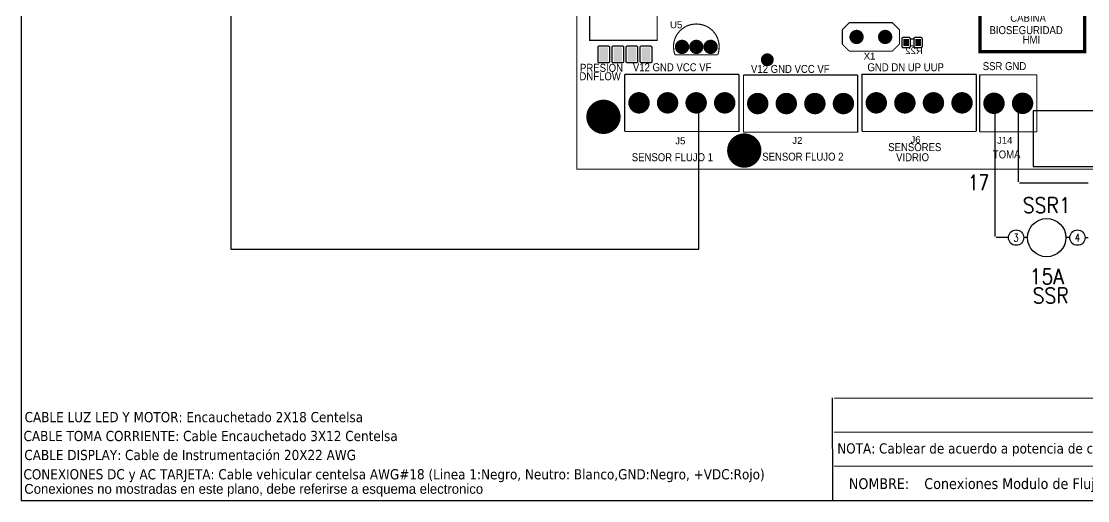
# Model space of a CAD drawing. Header units: inches. Extents: x 15 to 148, y 10 to 111.
# Drawn here: x 126.91 to 139.95, y 94.57 to 100.44 of the extents above; entities that cross this region are included whole.
import ezdxf
from ezdxf.enums import TextEntityAlignment as Align

# ---------------------------------------------------------------- set-up
doc = ezdxf.new("R2010")
doc.units = ezdxf.units.IN
doc.header["$MEASUREMENT"] = 0
doc.linetypes.add('CENTERX2', pattern=[20.32, 12.7, -2.54, 2.54, -2.54])
for name, color, linetype in [('BLK_12AWG', 7, 'Continuous'), ('DESC', 250, 'Continuous'), ('SYMS', 7, 'Continuous'), ('TAGS', 250, 'Continuous'), ('TERMS', 250, 'Continuous'), ('WIREFIXED', 160, 'Continuous')]:
    doc.layers.add(name, color=color, linetype=linetype)
doc.styles.add('SLDTEXTSTYLE0', font='tahoma.ttf')
doc.styles.add('WD', font='romans.shx')

# ---------------------------------------------------------------- blocks, each defined once
blk = doc.blocks.new('RPAD')
blk.add_trace([(-0.5, -0.5), (-0.5, 0.5), (0.5, -0.5), (0.5, 0.5)])
blk = doc.blocks.new('EPAD')
at = {"const_width": 0.5}
blk.add_lwpolyline([(-0.25, 0, 1), (0.25, 0, 1)], format="xyb", close=True, dxfattribs=at)
blk = doc.blocks.new('CBA2Board')
for points, const_width in [([(154.6751, 100.9212), (162.5311, 100.9212), (162.5311, 105.055), (154.6751, 105.055), (154.6751, 100.9212)], 0.008), ([(154.6751, 100.9212), (162.5311, 100.9212), (162.5311, 105.055), (154.6751, 105.055), (154.6751, 100.9212)], 0.008), ([(154.6751, 100.9212), (162.5311, 100.9212), (162.5311, 105.055), (154.6751, 105.055), (154.6751, 100.9212)], 0.008), ([(154.7647, 101.8226), (155.2371, 101.8226), (155.2371, 102.295), (154.7647, 102.295), (154.7647, 101.8226)], 0.008), ([(154.7647, 101.8226), (155.2371, 101.8226), (155.2371, 102.295), (154.7647, 102.295), (154.7647, 101.8226)], 0.008), ([(154.7647, 101.8226), (155.2371, 101.8226), (155.2371, 102.295), (154.7647, 102.295), (154.7647, 101.8226)], 0.008), ([(157.4961, 101.744), (158.2283, 101.744), (158.2283, 102.0393), (157.4961, 102.0393), (157.4961, 101.744)], 0.023), ([(157.4961, 101.744), (158.2283, 101.744), (158.2283, 102.0393), (157.4961, 102.0393), (157.4961, 101.744)], 0.023), ([(157.4961, 101.744), (158.2283, 101.744), (158.2283, 102.0393), (157.4961, 102.0393), (157.4961, 101.744)], 0.023), ([(155.3509, 101.7768), (155.3517, 101.7934), (155.3541, 101.8095), (155.358, 101.825), (155.3633, 101.8398), (155.3699, 101.8538), (155.3778, 101.867), (155.3972, 101.8906), (155.4207, 101.9099), (155.4339, 101.9178), (155.4479, 101.9245), (155.4627, 101.9297), (155.4782, 101.9336), (155.4943, 101.936), (155.5109, 101.9368)], 0.008), ([(155.3509, 101.7768), (155.3517, 101.7934), (155.3541, 101.8095), (155.358, 101.825), (155.3633, 101.8398), (155.3699, 101.8538), (155.3778, 101.867), (155.3972, 101.8906), (155.4207, 101.9099), (155.4339, 101.9178), (155.4479, 101.9245), (155.4627, 101.9297), (155.4782, 101.9336), (155.4943, 101.936), (155.5109, 101.9368)], 0.008), ([(155.3509, 101.7768), (155.3517, 101.7934), (155.3541, 101.8095), (155.358, 101.825), (155.3633, 101.8398), (155.3699, 101.8538), (155.3778, 101.867), (155.3972, 101.8906), (155.4207, 101.9099), (155.4339, 101.9178), (155.4479, 101.9245), (155.4627, 101.9297), (155.4782, 101.9336), (155.4943, 101.936), (155.5109, 101.9368)], 0.008), ([(155.6709, 101.7768), (155.6701, 101.7934), (155.6677, 101.8095), (155.6639, 101.825), (155.6586, 101.8398), (155.6519, 101.8538), (155.644, 101.867), (155.6247, 101.8906), (155.6011, 101.9099), (155.5879, 101.9178), (155.5739, 101.9245), (155.5591, 101.9297), (155.5436, 101.9336), (155.5275, 101.936), (155.5109, 101.9368)], 0.008), ([(155.6709, 101.7768), (155.6701, 101.7934), (155.6677, 101.8095), (155.6639, 101.825), (155.6586, 101.8398), (155.6519, 101.8538), (155.644, 101.867), (155.6247, 101.8906), (155.6011, 101.9099), (155.5879, 101.9178), (155.5739, 101.9245), (155.5591, 101.9297), (155.5436, 101.9336), (155.5275, 101.936), (155.5109, 101.9368)], 0.008), ([(155.6709, 101.7768), (155.6701, 101.7934), (155.6677, 101.8095), (155.6639, 101.825), (155.6586, 101.8398), (155.6519, 101.8538), (155.644, 101.867), (155.6247, 101.8906), (155.6011, 101.9099), (155.5879, 101.9178), (155.5739, 101.9245), (155.5591, 101.9297), (155.5436, 101.9336), (155.5275, 101.936), (155.5109, 101.9368)], 0.008), ([(156.8825, 101.7463), (156.5825, 101.7463), (156.5325, 101.7963), (156.5325, 101.8963), (156.5825, 101.9463), (156.8825, 101.9463), (156.9325, 101.8963), (156.9325, 101.7963), (156.8825, 101.7463)], 0.008), ([(156.8825, 101.7463), (156.5825, 101.7463), (156.5325, 101.7963), (156.5325, 101.8963), (156.5825, 101.9463), (156.8825, 101.9463), (156.9325, 101.8963), (156.9325, 101.7963), (156.8825, 101.7463)], 0.008), ([(156.8825, 101.7463), (156.5825, 101.7463), (156.5325, 101.7963), (156.5325, 101.8963), (156.5825, 101.9463), (156.8825, 101.9463), (156.9325, 101.8963), (156.9325, 101.7963), (156.8825, 101.7463)], 0.008), ([(157.008, 101.832), (157.036, 101.832)], 0.008), ([(157.008, 101.832), (157.036, 101.832)], 0.008), ([(157.008, 101.832), (157.036, 101.832)], 0.008), ([(155.3509, 101.7768), (155.3537, 101.7478), (155.3609, 101.7218)], 0.008), ([(155.3509, 101.7768), (155.3537, 101.7478), (155.3609, 101.7218)], 0.008), ([(155.3509, 101.7768), (155.3537, 101.7478), (155.3609, 101.7218)], 0.008), ([(155.6709, 101.7768), (155.6682, 101.7478), (155.6609, 101.7218)], 0.008), ([(155.6709, 101.7768), (155.6682, 101.7478), (155.6609, 101.7218)], 0.008), ([(155.6709, 101.7768), (155.6682, 101.7478), (155.6609, 101.7218)], 0.008), ([(157.008, 101.784), (157.035, 101.784)], 0.008), ([(157.008, 101.784), (157.035, 101.784)], 0.008), ([(157.008, 101.784), (157.035, 101.784)], 0.008), ([(155.3609, 101.7218), (155.6609, 101.7218)], 0.008), ([(155.3609, 101.7218), (155.6609, 101.7218)], 0.008), ([(155.3609, 101.7218), (155.6609, 101.7218)], 0.008), ([(155.0097, 101.5851), (155.0097, 101.1851)], 0.008), ([(155.8097, 101.5851), (155.8097, 101.1851), (155.0097, 101.1851)], 0.008), ([(155.0097, 101.5851), (155.8097, 101.5851)], 0.008), ([(155.0097, 101.5851), (155.0097, 101.1851)], 0.008), ([(155.8097, 101.5851), (155.8097, 101.1851), (155.0097, 101.1851)], 0.008), ([(155.0097, 101.5851), (155.8097, 101.5851)], 0.008), ([(155.0097, 101.5851), (155.0097, 101.1851)], 0.008), ([(155.8097, 101.5851), (155.8097, 101.1851), (155.0097, 101.1851)], 0.008), ([(155.0097, 101.5851), (155.8097, 101.5851)], 0.008), ([(156.6707, 101.1851), (156.6707, 101.5851), (157.4707, 101.5851)], 0.008), ([(156.6707, 101.1851), (156.6707, 101.5851), (157.4707, 101.5851)], 0.008), ([(156.6707, 101.1851), (156.6707, 101.5851), (157.4707, 101.5851)], 0.008), ([(157.4707, 101.1851), (157.4707, 101.5851)], 0.008), ([(157.4707, 101.1851), (157.4707, 101.5851)], 0.008), ([(157.4707, 101.1851), (157.4707, 101.5851)], 0.008), ([(155.8407, 101.5801), (155.8407, 101.1801)], 0.008), ([(156.6407, 101.5801), (156.6407, 101.1801), (155.8407, 101.1801)], 0.008), ([(155.8407, 101.5801), (156.6407, 101.5801)], 0.008), ([(155.8407, 101.5801), (155.8407, 101.1801)], 0.008), ([(156.6407, 101.5801), (156.6407, 101.1801), (155.8407, 101.1801)], 0.008), ([(155.8407, 101.5801), (156.6407, 101.5801)], 0.008), ([(155.8407, 101.5801), (155.8407, 101.1801)], 0.008), ([(156.6407, 101.5801), (156.6407, 101.1801), (155.8407, 101.1801)], 0.008), ([(155.8407, 101.5801), (156.6407, 101.5801)], 0.008), ([(157.4945, 101.5818), (157.4945, 101.1818)], 0.008), ([(157.4945, 101.5818), (157.8945, 101.5818)], 0.008), ([(157.4945, 101.5818), (157.4945, 101.1818)], 0.008), ([(157.4945, 101.5818), (157.8945, 101.5818)], 0.008), ([(157.4945, 101.5818), (157.4945, 101.1818)], 0.008), ([(157.4945, 101.5818), (157.8945, 101.5818)], 0.008), ([(157.8945, 101.5818), (157.8945, 101.1818)], 0.008), ([(157.8945, 101.5818), (157.8945, 101.1818)], 0.008), ([(157.8945, 101.5818), (157.8945, 101.1818)], 0.008), ([(157.4707, 101.1851), (156.6707, 101.1851)], 0.008), ([(157.4707, 101.1851), (156.6707, 101.1851)], 0.008), ([(157.4707, 101.1851), (156.6707, 101.1851)], 0.008), ([(157.4945, 101.1818), (157.8945, 101.1818)], 0.008), ([(157.4945, 101.1818), (157.8945, 101.1818)], 0.008), ([(157.4945, 101.1818), (157.8945, 101.1818)], 0.008)]:
    blk.add_lwpolyline(points, dxfattribs=dict(const_width=const_width))
for points in [[(156.959, 101.772), (156.999, 101.772), (157, 101.772), (157.001, 101.7722), (157.002, 101.7724), (157.0029, 101.7728), (157.0038, 101.7732), (157.0046, 101.7737), (157.0054, 101.7742), (157.0061, 101.7749), (157.0067, 101.7756), (157.0073, 101.7763), (157.0078, 101.7772), (157.0082, 101.778), (157.0085, 101.779), (157.0088, 101.7799), (157.0089, 101.7809), (157.009, 101.782), (157.009, 101.832), (157.0089, 101.833), (157.0088, 101.834), (157.0085, 101.835), (157.0082, 101.8359), (157.0078, 101.8368), (157.0073, 101.8376), (157.0067, 101.8384), (157.0061, 101.8391), (157.0054, 101.8397), (157.0046, 101.8403), (157.0038, 101.8408), (157.0029, 101.8412), (157.002, 101.8415), (157.001, 101.8418), (157, 101.8419), (156.999, 101.842), (156.959, 101.842), (156.9579, 101.8419), (156.9569, 101.8418), (156.956, 101.8415), (156.955, 101.8412), (156.9542, 101.8408), (156.9533, 101.8403), (156.9526, 101.8397), (156.9519, 101.8391), (156.9512, 101.8384), (156.9507, 101.8376), (156.9502, 101.8368), (156.9498, 101.8359), (156.9494, 101.835), (156.9492, 101.834), (156.949, 101.833), (156.949, 101.832), (156.949, 101.782), (156.949, 101.7809), (156.9492, 101.7799), (156.9494, 101.779), (156.9498, 101.778), (156.9502, 101.7772), (156.9507, 101.7763), (156.9512, 101.7756), (156.9519, 101.7749), (156.9526, 101.7742), (156.9533, 101.7737), (156.9542, 101.7732), (156.955, 101.7728), (156.956, 101.7724), (156.9569, 101.7722), (156.9579, 101.772), (156.959, 101.772)], [(157.043, 101.772), (157.083, 101.772), (157.084, 101.772), (157.085, 101.7722), (157.086, 101.7724), (157.0869, 101.7728), (157.0878, 101.7732), (157.0886, 101.7737), (157.0894, 101.7742), (157.0901, 101.7749), (157.0907, 101.7756), (157.0913, 101.7763), (157.0918, 101.7772), (157.0922, 101.778), (157.0925, 101.779), (157.0928, 101.7799), (157.0929, 101.7809), (157.093, 101.782), (157.093, 101.832), (157.0929, 101.833), (157.0928, 101.834), (157.0925, 101.835), (157.0922, 101.8359), (157.0918, 101.8368), (157.0913, 101.8376), (157.0907, 101.8384), (157.0901, 101.8391), (157.0894, 101.8397), (157.0886, 101.8403), (157.0878, 101.8408), (157.0869, 101.8412), (157.086, 101.8415), (157.085, 101.8418), (157.084, 101.8419), (157.083, 101.842), (157.043, 101.842), (157.0419, 101.8419), (157.0409, 101.8418), (157.04, 101.8415), (157.039, 101.8412), (157.0382, 101.8408), (157.0373, 101.8403), (157.0366, 101.8397), (157.0359, 101.8391), (157.0352, 101.8384), (157.0347, 101.8376), (157.0342, 101.8368), (157.0338, 101.8359), (157.0334, 101.835), (157.0332, 101.834), (157.033, 101.833), (157.033, 101.832), (157.033, 101.782), (157.033, 101.7809), (157.0332, 101.7799), (157.0334, 101.779), (157.0338, 101.778), (157.0342, 101.7772), (157.0347, 101.7763), (157.0352, 101.7756), (157.0359, 101.7749), (157.0366, 101.7742), (157.0373, 101.7737), (157.0382, 101.7732), (157.039, 101.7728), (157.04, 101.7724), (157.0409, 101.7722), (157.0419, 101.772), (157.043, 101.772)], [(154.8331, 101.7841), (154.8931, 101.7841), (154.8941, 101.7841), (154.8951, 101.7839), (154.8961, 101.7837), (154.897, 101.7834), (154.8979, 101.7829), (154.8987, 101.7824), (154.8995, 101.7819), (154.9002, 101.7812), (154.9008, 101.7805), (154.9014, 101.7798), (154.9019, 101.7789), (154.9023, 101.7781), (154.9026, 101.7771), (154.9029, 101.7762), (154.903, 101.7752), (154.9031, 101.7741), (154.9031, 101.6741), (154.903, 101.6731), (154.9029, 101.6721), (154.9026, 101.6711), (154.9023, 101.6702), (154.9019, 101.6693), (154.9014, 101.6685), (154.9008, 101.6677), (154.9002, 101.667), (154.8995, 101.6664), (154.8987, 101.6658), (154.8979, 101.6653), (154.897, 101.6649), (154.8961, 101.6646), (154.8951, 101.6643), (154.8941, 101.6642), (154.8931, 101.6641), (154.8331, 101.6641), (154.832, 101.6642), (154.831, 101.6643), (154.8301, 101.6646), (154.8291, 101.6649), (154.8283, 101.6653), (154.8274, 101.6658), (154.8267, 101.6664), (154.826, 101.667), (154.8253, 101.6677), (154.8248, 101.6685), (154.8243, 101.6693), (154.8239, 101.6702), (154.8235, 101.6711), (154.8233, 101.6721), (154.8231, 101.6731), (154.8231, 101.6741), (154.8231, 101.7741), (154.8231, 101.7752), (154.8233, 101.7762), (154.8235, 101.7771), (154.8239, 101.7781), (154.8243, 101.7789), (154.8248, 101.7798), (154.8253, 101.7805), (154.826, 101.7812), (154.8267, 101.7819), (154.8274, 101.7824), (154.8283, 101.7829), (154.8291, 101.7834), (154.8301, 101.7837), (154.831, 101.7839), (154.832, 101.7841), (154.8331, 101.7841)], [(154.9315, 101.7841), (154.9915, 101.7841), (154.9925, 101.7841), (154.9936, 101.7839), (154.9945, 101.7837), (154.9954, 101.7834), (154.9963, 101.7829), (154.9971, 101.7824), (154.9979, 101.7819), (154.9986, 101.7812), (154.9993, 101.7805), (154.9998, 101.7798), (155.0003, 101.7789), (155.0007, 101.7781), (155.0011, 101.7771), (155.0013, 101.7762), (155.0015, 101.7752), (155.0015, 101.7741), (155.0015, 101.6741), (155.0015, 101.6731), (155.0013, 101.6721), (155.0011, 101.6711), (155.0007, 101.6702), (155.0003, 101.6693), (154.9998, 101.6685), (154.9993, 101.6677), (154.9986, 101.667), (154.9979, 101.6664), (154.9971, 101.6658), (154.9963, 101.6653), (154.9954, 101.6649), (154.9945, 101.6646), (154.9936, 101.6643), (154.9925, 101.6642), (154.9915, 101.6641), (154.9315, 101.6641), (154.9305, 101.6642), (154.9295, 101.6643), (154.9285, 101.6646), (154.9276, 101.6649), (154.9267, 101.6653), (154.9259, 101.6658), (154.9251, 101.6664), (154.9244, 101.667), (154.9238, 101.6677), (154.9232, 101.6685), (154.9227, 101.6693), (154.9223, 101.6702), (154.922, 101.6711), (154.9217, 101.6721), (154.9216, 101.6731), (154.9215, 101.6741), (154.9215, 101.7741), (154.9216, 101.7752), (154.9217, 101.7762), (154.922, 101.7771), (154.9223, 101.7781), (154.9227, 101.7789), (154.9232, 101.7798), (154.9238, 101.7805), (154.9244, 101.7812), (154.9251, 101.7819), (154.9259, 101.7824), (154.9267, 101.7829), (154.9276, 101.7834), (154.9285, 101.7837), (154.9295, 101.7839), (154.9305, 101.7841), (154.9315, 101.7841)], [(155.0299, 101.7841), (155.0899, 101.7841), (155.091, 101.7841), (155.092, 101.7839), (155.0929, 101.7837), (155.0939, 101.7834), (155.0947, 101.7829), (155.0956, 101.7824), (155.0963, 101.7819), (155.097, 101.7812), (155.0977, 101.7805), (155.0983, 101.7798), (155.0987, 101.7789), (155.0992, 101.7781), (155.0995, 101.7771), (155.0997, 101.7762), (155.0999, 101.7752), (155.0999, 101.7741), (155.0999, 101.6741), (155.0999, 101.6731), (155.0997, 101.6721), (155.0995, 101.6711), (155.0992, 101.6702), (155.0987, 101.6693), (155.0983, 101.6685), (155.0977, 101.6677), (155.097, 101.667), (155.0963, 101.6664), (155.0956, 101.6658), (155.0947, 101.6653), (155.0939, 101.6649), (155.0929, 101.6646), (155.092, 101.6643), (155.091, 101.6642), (155.0899, 101.6641), (155.0299, 101.6641), (155.0289, 101.6642), (155.0279, 101.6643), (155.0269, 101.6646), (155.026, 101.6649), (155.0251, 101.6653), (155.0243, 101.6658), (155.0235, 101.6664), (155.0228, 101.667), (155.0222, 101.6677), (155.0216, 101.6685), (155.0211, 101.6693), (155.0207, 101.6702), (155.0204, 101.6711), (155.0201, 101.6721), (155.02, 101.6731), (155.0199, 101.6741), (155.0199, 101.7741), (155.02, 101.7752), (155.0201, 101.7762), (155.0204, 101.7771), (155.0207, 101.7781), (155.0211, 101.7789), (155.0216, 101.7798), (155.0222, 101.7805), (155.0228, 101.7812), (155.0235, 101.7819), (155.0243, 101.7824), (155.0251, 101.7829), (155.026, 101.7834), (155.0269, 101.7837), (155.0279, 101.7839), (155.0289, 101.7841), (155.0299, 101.7841)], [(155.1284, 101.7841), (155.1884, 101.7841), (155.1894, 101.7841), (155.1904, 101.7839), (155.1914, 101.7837), (155.1923, 101.7834), (155.1932, 101.7829), (155.194, 101.7824), (155.1948, 101.7819), (155.1955, 101.7812), (155.1961, 101.7805), (155.1967, 101.7798), (155.1972, 101.7789), (155.1976, 101.7781), (155.1979, 101.7771), (155.1982, 101.7762), (155.1983, 101.7752), (155.1984, 101.7741), (155.1984, 101.6741), (155.1983, 101.6731), (155.1982, 101.6721), (155.1979, 101.6711), (155.1976, 101.6702), (155.1972, 101.6693), (155.1967, 101.6685), (155.1961, 101.6677), (155.1955, 101.667), (155.1948, 101.6664), (155.194, 101.6658), (155.1932, 101.6653), (155.1923, 101.6649), (155.1914, 101.6646), (155.1904, 101.6643), (155.1894, 101.6642), (155.1884, 101.6641), (155.1284, 101.6641), (155.1273, 101.6642), (155.1263, 101.6643), (155.1253, 101.6646), (155.1244, 101.6649), (155.1235, 101.6653), (155.1227, 101.6658), (155.122, 101.6664), (155.1213, 101.667), (155.1206, 101.6677), (155.12, 101.6685), (155.1195, 101.6693), (155.1191, 101.6702), (155.1188, 101.6711), (155.1186, 101.6721), (155.1184, 101.6731), (155.1184, 101.6741), (155.1184, 101.7741), (155.1184, 101.7752), (155.1186, 101.7762), (155.1188, 101.7771), (155.1191, 101.7781), (155.1195, 101.7789), (155.12, 101.7798), (155.1206, 101.7805), (155.1213, 101.7812), (155.122, 101.7819), (155.1227, 101.7824), (155.1235, 101.7829), (155.1244, 101.7834), (155.1253, 101.7837), (155.1263, 101.7839), (155.1273, 101.7841), (155.1284, 101.7841)]]:
    blk.add_lwpolyline(points, close=True)
blk.add_lwpolyline([(157.8697, 100.9405), (159.6603, 100.9405), (159.6603, 101.329), (157.8697, 101.329), (157.8697, 100.9405)])
for name, p, xscale, yscale in [('EPAD', (156.6325, 101.8463), 0.1, 0.1), ('EPAD', (156.8325, 101.8463), 0.1, 0.1), ('EPAD', (155.4109, 101.7768), 0.1, 0.1), ('EPAD', (155.5109, 101.7768), 0.1, 0.1), ('EPAD', (155.6109, 101.7768), 0.1, 0.1), ('RPAD', (154.8631, 101.7241), 0.06, 0.1), ('RPAD', (154.9615, 101.7241), 0.06, 0.1), ('RPAD', (155.0599, 101.7241), 0.06, 0.1), ('RPAD', (155.1584, 101.7241), 0.06, 0.1), ('EPAD', (156.0078, 101.6867), 0.09, 0.09), ('EPAD', (155.1097, 101.3851), 0.15, 0.15), ('EPAD', (155.3097, 101.3851), 0.15, 0.15), ('EPAD', (155.5097, 101.3851), 0.15, 0.15), ('EPAD', (155.7097, 101.3851), 0.15, 0.15), ('EPAD', (155.9407, 101.3801), 0.15, 0.15), ('EPAD', (156.1407, 101.3801), 0.15, 0.15), ('EPAD', (156.3407, 101.3801), 0.15, 0.15), ('EPAD', (156.5407, 101.3801), 0.15, 0.15), ('EPAD', (156.7707, 101.3851), 0.15, 0.15), ('EPAD', (156.9707, 101.3851), 0.15, 0.15), ('EPAD', (157.1707, 101.3851), 0.15, 0.15), ('EPAD', (157.3707, 101.3851), 0.15, 0.15), ('EPAD', (157.5945, 101.3818), 0.15, 0.15), ('EPAD', (157.7945, 101.3818), 0.15, 0.15), ('EPAD', (154.8607, 101.2871), 0.24, 0.24), ('EPAD', (155.8464, 101.0511), 0.24, 0.24)]:
    blk.add_blockref(name, p, dxfattribs=dict(xscale=xscale, yscale=yscale))
at = {"xscale": 0.04, "yscale": 0.05, "rotation": 180}
for p in [(156.979, 101.807), (157.063, 101.807)]:
    blk.add_blockref('RPAD', p, dxfattribs=at)
for s, height, width, p in [('CABINA', 0.056, 0.892857, (157.7087, 101.9526)), ('CABINA', 0.056, 0.892857, (157.7087, 101.9526)), ('CABINA', 0.056, 0.892857, (157.7087, 101.9526)), ('U5', 0.048, 1.041667, (155.3271, 101.9074)), ('U5', 0.048, 1.041667, (155.3271, 101.9074)), ('U5', 0.048, 1.041667, (155.3271, 101.9074)), ('BIOSEGURIDAD', 0.056, 0.892857, (157.563, 101.866)), ('BIOSEGURIDAD', 0.056, 0.892857, (157.563, 101.866)), ('BIOSEGURIDAD', 0.056, 0.892857, (157.563, 101.866)), ('HMI', 0.056, 0.892857, (157.7953, 101.7991)), ('HMI', 0.056, 0.892857, (157.7953, 101.7991)), ('HMI', 0.056, 0.892857, (157.7953, 101.7991)), ('X1', 0.048, 1.041667, (156.6825, 101.6883)), ('X1', 0.048, 1.041667, (156.6825, 101.6883)), ('X1', 0.048, 1.041667, (156.6825, 101.6883)), ('V12 GND VCC VF', 0.056, 0.892857, (155.0669, 101.6062)), ('V12 GND VCC VF', 0.056, 0.892857, (155.0669, 101.6062)), ('V12 GND VCC VF', 0.056, 0.892857, (155.0669, 101.6062)), ('GND DN UP UUP', 0.056, 0.892857, (156.7087, 101.6062)), ('GND DN UP UUP', 0.056, 0.892857, (156.7087, 101.6062)), ('GND DN UP UUP', 0.056, 0.892857, (156.7087, 101.6062)), ('SSR GND', 0.056, 0.892857, (157.5157, 101.6141)), ('SSR GND', 0.056, 0.892857, (157.5157, 101.6141)), ('SSR GND', 0.056, 0.892857, (157.5157, 101.6141)), ('DNFLOW', 0.056, 0.892857, (154.6929, 101.5432)), ('DNFLOW', 0.056, 0.892857, (154.6929, 101.5432)), ('DNFLOW', 0.056, 0.892857, (154.6929, 101.5432)), ('PRESION', 0.056, 0.892857, (154.6968, 101.6022)), ('PRESION', 0.056, 0.892857, (154.6968, 101.6022)), ('PRESION', 0.056, 0.892857, (154.6968, 101.6022)), ('V12 GND VCC VF', 0.056, 0.892857, (155.8937, 101.5944)), ('V12 GND VCC VF', 0.056, 0.892857, (155.8937, 101.5944)), ('V12 GND VCC VF', 0.056, 0.892857, (155.8937, 101.5944)), ('J5', 0.048, 1.041667, (155.3636, 101.0951)), ('J5', 0.048, 1.041667, (155.3636, 101.0951)), ('J5', 0.048, 1.041667, (155.3636, 101.0951)), ('J2', 0.048, 1.041667, (156.1828, 101.098)), ('J2', 0.048, 1.041667, (156.1828, 101.098)), ('J2', 0.048, 1.041667, (156.1828, 101.098)), ('J6', 0.048, 1.041667, (157.0098, 101.1034)), ('J6', 0.048, 1.041667, (157.0098, 101.1034)), ('J6', 0.048, 1.041667, (157.0098, 101.1034)), ('J14', 0.048, 1.041667, (157.6155, 101.0986)), ('J14', 0.048, 1.041667, (157.6155, 101.0986)), ('J14', 0.048, 1.041667, (157.6155, 101.0986)), ('SENSORES', 0.056, 0.892857, (156.8543, 101.0471)), ('SENSORES', 0.056, 0.892857, (156.8543, 101.0471)), ('SENSORES', 0.056, 0.892857, (156.8543, 101.0471)), ('SENSOR FLUJO 1', 0.056, 0.892857, (155.059, 100.9763)), ('SENSOR FLUJO 1', 0.056, 0.892857, (155.059, 100.9763)), ('SENSOR FLUJO 1', 0.056, 0.892857, (155.059, 100.9763)), ('SENSOR FLUJO 2', 0.056, 0.892857, (155.9724, 100.9802)), ('SENSOR FLUJO 2', 0.056, 0.892857, (155.9724, 100.9802)), ('SENSOR FLUJO 2', 0.056, 0.892857, (155.9724, 100.9802)), ('VIDRIO', 0.056, 0.892857, (156.9094, 100.9763)), ('VIDRIO', 0.056, 0.892857, (156.9094, 100.9763)), ('VIDRIO', 0.056, 0.892857, (156.9094, 100.9763)), ('TOMA', 0.056, 0.892857, (157.5866, 100.9959)), ('TOMA', 0.056, 0.892857, (157.5866, 100.9959)), ('TOMA', 0.056, 0.892857, (157.5866, 100.9959))]:
    blk.add_text(s, height=height, dxfattribs=dict(width=width)).set_placement(p)
at = {"text_generation_flag": 2, "width": 1.041667}
blk.add_text('R22', height=0.048, dxfattribs=at).set_placement((157.096, 101.726))
blk.add_text('R22', height=0.048, dxfattribs=at).set_placement((157.096, 101.726))
blk.add_text('R22', height=0.048, dxfattribs=at).set_placement((157.096, 101.726))
blk = doc.blocks.new('HCR1T')
for p, q in [((-0.1562, 0), (-0.1875, 0)), ((0.1875, 0), (0.1562, 0))]:
    blk.add_line(p, q)
for centre, radius in [((0, 0), 0.1562), ((-0.25, 0), 0.0625), ((0.25, 0), 0.0625)]:
    blk.add_circle(centre, radius)
at = {"style": 'WD'}
for tag, width, p in [('INST', 0.7, (0, 0.5282)), ('LOC', 0.7, (0, 0.3586)), ('TAG1', 0.9, (0, 0.2024))]:
    blk.add_attdef(tag, text='', height=0.125, dxfattribs=dict(at, width=width)).set_placement(p, align=Align.CENTER)
at = {"style": 'WD', "flags": 9}
blk.add_attdef('FAMILY', text='', height=0.01, dxfattribs=at).set_placement((-0.0053, 0.1698), align=Align.CENTER)
at = {"style": 'WD'}
for tag, p, width in [('DESC1', (1.126, 0.0757), 0.9), ('DESC2', (1.126, -0.0806), 0.9), ('DESC3', (1.126, -0.2368), 0.9), ('XREFNO', (1.3591, -0.3931), 0.8), ('XREFNC', (1.3591, -0.5493), 0.8)]:
    blk.add_attdef(tag, p, '', height=0.125, dxfattribs=dict(at, width=width))
at = {"linetype": 'Continuous', "style": 'WD', "flags": 9}
blk.add_attdef('ASSYCODE', text='', height=0.01, dxfattribs=at).set_placement((0, 0.1094), align=Align.CENTER)
at = {"linetype": 'Continuous', "style": 'WD', "flags": 1}
for tag, p in [('MFG', (0, 0.1404)), ('CAT', (0, 0.1593))]:
    blk.add_attdef(tag, text='', height=0.01, dxfattribs=at).set_placement(p, align=Align.MIDDLE)
at = {"linetype": 'Continuous', "style": 'WD', "width": 0.8, "flags": 8}
for tag, p in [('TERM01', (-0.25, 0)), ('TERM02', (0.25, 0))]:
    blk.add_attdef(tag, text='', height=0.0625, dxfattribs=at).set_placement(p, align=Align.MIDDLE_CENTER)
at = {"style": 'WD', "flags": 1}
for tag, p in [('X4TERM01', (-0.3125, 0)), ('X1TERM02', (0.3125, 0))]:
    blk.add_attdef(tag, p, '', height=0.0125, dxfattribs=at)
at = {"style": 'WD', "width": 0.8, "flags": 8}
for tag, p in [('NO', (1.126, -0.3931)), ('NC', (1.126, -0.5493))]:
    blk.add_attdef(tag, p, '', height=0.125, dxfattribs=at)
blk = doc.blocks.new('WD_WNV')
at = {"style": 'WD', "flags": 1}
for tag, p in [('W01USER', (-0.0625, 0.0938)), ('W02USER', (-0.0625, 0.0859)), ('W03USER', (-0.0625, 0.0781)), ('W04USER', (-0.0625, 0.0703)), ('W05USER', (-0.0625, 0.0625)), ('W06USER', (-0.0625, 0.0547)), ('W07USER', (-0.0625, 0.0469)), ('W08USER', (-0.0625, 0.0391)), ('W09USER', (-0.0625, 0.0312)), ('W10USER', (-0.0625, 0.0234))]:
    blk.add_attdef(tag, text='', height=0.005, dxfattribs=at).set_placement(p, align=Align.CENTER)
at = {"linetype": 'Continuous', "style": 'WD', "width": 0.8}
blk.add_attdef('WIRENO', text='', height=0.125, dxfattribs=at).set_placement((-0.05, 0), align=Align.MIDDLE_RIGHT)

msp = doc.modelspace()

# ---------------------------------------------------------------- linework, layer by layer
at = {"color": 7, "linetype": 'Continuous'}
for p, q in [((126.91, 110.759), (126.91, 94.574)), ((126.91, 94.574), (147.66, 94.574))]:
    msp.add_line(p, q, dxfattribs=at)
at = {"color": 7, "linetype": 'Continuous', "lineweight": 0}
for p, q in [((145.147, 95.826), (136.847, 95.826)), ((143.072, 95.411), (136.847, 95.411)), ((147.637, 94.996), (136.847, 94.996))]:
    msp.add_line(p, q, dxfattribs=at)
at = {"color": 7, "linetype": 'CENTERX2', "lineweight": 0}
msp.add_line((136.843, 94.575), (147.637, 94.575), dxfattribs=at)
at = {"layer": 'BLK_12AWG'}
for p, q in [((129.472, 102.73), (129.472, 97.651)), ((139.104, 99.113), (139.104, 99.483)), ((135.193, 97.651), (135.193, 99.428)), ((138.819, 99.125), (138.819, 99.479)), ((138.819, 97.804), (138.819, 99.125)), ((139.104, 98.471), (139.104, 99.113)), ((139.954, 98.457), (139.114, 98.457)), ((138.979, 97.79), (138.83, 97.79)), ((139.917, 97.79), (139.954, 97.79)), ((129.472, 97.651), (135.193, 97.651))]:
    msp.add_line(p, q, dxfattribs=at)
at = {"layer": 'DESC'}
msp.add_line((136.834, 94.585), (136.83, 95.831), dxfattribs=at)

# ---------------------------------------------------------------- block references
at = {"layer": 'BLK_12AWG', "xscale": 1.74680064, "yscale": 1.74680064, "zscale": 1.74680064}
msp.add_blockref('CBA2Board', (-136.483, -77.661), dxfattribs=at)
at = {"layer": 'SYMS'}
ref = msp.add_blockref('HCR1T', (139.448, 97.79), dxfattribs=dict(at, xscale=1.5, yscale=1.5, zscale=1.5))
ref.add_attrib('TERM02', '4', dxfattribs={"layer": 'TERMS', "linetype": 'Continuous', "height": 0.0938, "style": 'WD', "width": 0.8, "flags": 8}).set_placement((139.823, 97.79), align=Align.MIDDLE_CENTER)
ref.add_attrib('TERM01', '3', dxfattribs={"layer": 'TERMS', "linetype": 'Continuous', "height": 0.0938, "style": 'WD', "width": 0.8, "flags": 8}).set_placement((139.073, 97.79), align=Align.MIDDLE_CENTER)
ref.add_attrib('DESC2', '15A', (139.239, 97.222), dxfattribs={"layer": 'DESC', "height": 0.1875, "style": 'WD', "width": 0.9})
ref.add_attrib('DESC1', 'SSR', (139.276, 96.988), dxfattribs={"layer": 'DESC', "height": 0.1875, "style": 'WD', "width": 0.9})
ref.add_attrib('TAG1', 'SSR1', dxfattribs={"layer": 'TAGS', "height": 0.1875, "style": 'WD', "width": 0.9}).set_placement((139.448, 98.093), align=Align.CENTER)
at = {"layer": 'WIREFIXED'}
ref = msp.add_blockref('WD_WNV', (138.819, 98.464), dxfattribs=dict(at, xscale=1.5, yscale=1.5, zscale=1.5))
ref.add_attrib('WIRENOF', '17', dxfattribs={"linetype": 'Continuous', "height": 0.1875, "style": 'WD', "width": 0.8}).set_placement((138.744, 98.464), align=Align.MIDDLE_RIGHT)

# ---------------------------------------------------------------- texts
at = {"color": 7, "linetype": 'Continuous', "lineweight": 0, "attachment_point": 1, "style": 'SLDTEXTSTYLE0'}
for s, insert, char_height in [('CABLE LUZ LED Y MOTOR: Encauchetado 2X18 Centelsa', (126.95, 95.658), 0.1245), ('CABLE TOMA CORRIENTE: Cable Encauchetado 3X12 Centelsa', (126.937, 95.427), 0.1245), ('CABLE DISPLAY: Cable de Instrumentación 20X22 AWG', (126.947, 95.195), 0.1245), ('NOTA: Cablear de acuerdo a potencia de cada conexión.', (136.886, 95.275), 0.1245), ('CONEXIONES DC y AC TARJETA: Cable vehicular centelsa AWG#18 (Linea 1:Negro, Neutro: Blanco,GND:Negro, +VDC:Rojo)', (126.936, 94.959), 0.1245), ('\\pi-0.39529,l0.52705,t1.0541;NOMBRE:^IConexiones Modulo de Flujo Laminar Trifasico 3HP', (136.897, 94.848), 0.13176)]:
    msp.add_mtext(s, dxfattribs=dict(at, insert=insert, char_height=char_height))
at = {"insert": (126.946, 94.778), "char_height": 0.12, "attachment_point": 1}
msp.add_mtext_dynamic_manual_height_columns('Conexiones no mostradas en este plano, debe referirse a esquema electronico', width=9.45621, gutter_width=0.05, heights=[0], dxfattribs=at)

doc.saveas('drawing.dxf')
